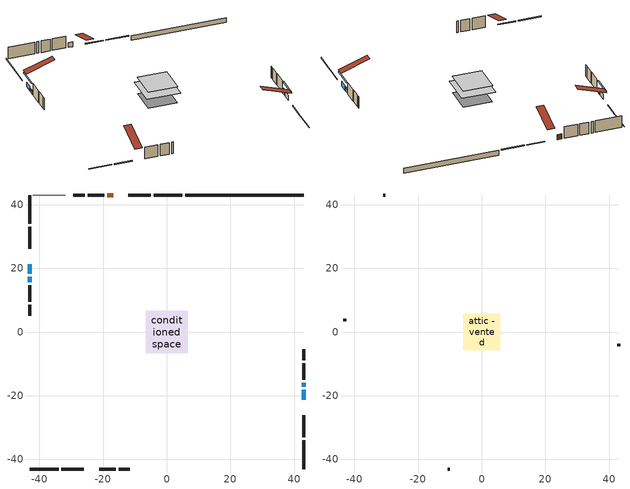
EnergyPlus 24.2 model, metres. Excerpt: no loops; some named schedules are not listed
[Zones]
conditioned space
 floor outside (Floor1 construction): -1.18,-1.18 -1.18,1.18 1.18,1.18 1.18,-1.18 z0.15
 floor adiabatic (AdiabaticFloorConstruction): -6.63,-6.63 -6.63,6.63 6.63,6.63 6.63,-6.63 z2.59
 floor foundation (Slab1 construction): -5.66,-5.66 -5.66,5.66 5.66,5.66 5.66,-5.66 z-1.89
 wall outside (RimJoist1 construction): 4.91,43.02 -4.12,43.02 / -43.02,-43.02 -33.99,-43.02 / -43.02,43.02 -43.02,33.99 / 43.02,-43.02 43.02,-33.99 z0.15:0.45
 wall outside (RimJoist2 construction): -5.05,43.02 -12.02,43.02 / -33.06,-43.02 -26.09,-43.02 / -43.02,33.06 -43.02,26.09 / 43.02,-33.06 43.02,-26.09 z0.15:0.45
 wall outside (AdiabaticWallConstruction 1): -16.85,43.02 -18.72,43.02 z0.15:2.18
 wall outside (AdiabaticWallConstruction): 43.02,-21.26 43.02,-18.15 z0.15:2.2; -43.02,21.26 -43.02,18.28 z0.15:2.11; 43.02,-17.22 43.02,-15.95 z0.15:1.83; -43.02,17.36 -43.02,15.63 z0.15:1.29
 wall outside (Wall1 construction): -19.65,43.02 -24.86,43.02 / -21.26,-43.02 -16.05,-43.02 / -43.02,14.7 -43.02,9.49 / 43.02,-15.02 43.02,-9.81 z0.15:5.03
 wall outside (Wall2 construction): -25.78,43.02 -29.31,43.02 / -15.12,-43.02 -11.59,-43.02 / -43.02,8.56 -43.02,5.04 / 43.02,-8.88 43.02,-5.35 z0.15:5.03
 wall foundation (FoundationWall1 construction): 43.02,43.02 5.84,43.02 z-1.89:0.15
 wall adiabatic (Wall4 construction): -31.85,43.02 -42.1,43.02 z0.15:5.03
 window (WindowConstruction): 43.02,-21.26 43.02,-18.15 z0.15:2.2
 window (WindowConstruction 1): -43.02,21.26 -43.02,18.28 z0.15:2.11
 window (WindowConstruction 2): 43.02,-17.22 43.02,-15.95 z0.15:1.83
 window (WindowConstruction 3): -43.02,17.36 -43.02,15.63 z0.15:1.29
 door (Door): -16.86,43.02 -18.72,43.02 z0.15:2.18
 ceiling adiabatic (AdiabaticFloorConstruction): 6.63,-6.63 6.63,6.63 -6.63,6.63 -6.63,-6.63 z2.59
attic - vented
 floor to conditioned space (Floor2 construction Reversed): -5.79,-5.79 -5.79,5.79 5.79,5.79 5.79,-5.79 z5.03
 wall outside (Wall3 construction): -30.24,43.02 -30.92,43.02 / -10.67,-43.02 -9.99,-43.02 / -43.02,4.11 -43.02,3.43 / 43.02,-4.42 43.02,-3.75 z0.15:5.03
 roof outside (Roof1 construction): -15.93,43.02,5.03 -15.93,31.74,8.79 -12.95,31.74,8.79 -12.95,43.02,5.03; -22.19,-43.02,5.03 -22.19,-31.74,8.79 -25.16,-31.74,8.79 -25.16,-43.02,5.03; -43.02,22.19,5.03 -31.74,22.19,8.79 -31.74,25.16,8.79 -43.02,25.16,5.03; 43.02,-22.19,5.03 31.74,-22.19,8.79 31.74,-25.16,8.79 43.02,-25.16,5.03
shading: 43.02,-15.51 43.02,-23.9 43.44,-23.9 43.44,-15.51 z4.84; -43.02,15.65 -43.02,23.9 -43.44,23.9 -43.44,15.65 z4.75; 43.02,-15.75 43.02,-17.42 43.44,-17.42 43.44,-15.75 z2.03; -43.02,15.43 -43.02,17.56 -43.44,17.56 -43.44,15.43 z1.49
[Building]
Building 1: Terrain=Suburbs
[Site:Location]
Brandon AP_MB: Latitude {deg}=49.91; Longitude {deg}=-99.95; Time Zone {hr}=-6; Elevation {m}=409; Keep Site Location Information=Yes
[Site:GroundTemperature:Shallow]
-3.6548, -6.30175, -6.51373, -5.25761, -0.215017, 4.80409, 9.15538, 11.9118, 12.146, 9.9041, 5.66376, 0.798623
[Site:WaterMainsTemperature]
Calculation Method=Schedule; Temperature Schedule=mains temperature schedule
[Material] Roughness=Rough; Thermal Absorptance=0.9
Name | Thickness {m} | Conductivity {W/m-K} | Density {kg/m3} | Specific Heat {J/kg-K} | Solar Absorptance | Visible Absorptance
asphalt or fiberglass shingles | 0.00635 | 0.162714 | 1121.4 | 1465.45 | 0.84 | 0.84
ceiling loosefill ins | 0.169333 | 0.0480833 | 16.02 | 1046.75 | 0.7 | 0.7
ceiling stud and cavity | 0.1397 | 0.0878596 | 65.682 | 1177.47 | 0.7 | 0.7
concrete 4.0 in. | 0.1016 | 1.803125 | 2242.8 | 837.4 | 0.7 | 0.7
concrete 8.0 in. | 0.2032 | 1.803125 | 2242.8 | 837.4 | 0.7 | 0.7
door material | 0.04445 | 0.053851 | 512.64 | 1214.23 | 0.7 | 0.7
floor covering | 0.0127 | 0.0433444 | 54.468 | 1339.84 | 0.6 | 0.6
floor rigid ins; rim joist rigid ins 1; wall rigid ins 1 | 0.051816 | 0.029427 | 32.04 | 1214.23 | 0.7 | 0.7
floor rigid ins 1; wall rigid ins 3 | 0.512978 | 0.029427 | 32.04 | 1214.23 | 0.7 | 0.7
floor stud and cavity | 0.1397 | 0.0879381 | 92.3553 | 1139.71 | 0.7 | 0.7
floor stud and cavity 1 | 0.1397 | 1.75129 | 37.0049 | 1207.88 | 0.7 | 0.7
furniture material conditioned space 1 | 0.1524 | 0.115458 | 640.8 | 1214.23 | 0.6 | 0.6
gypsum board | 0.0127 | 0.160291 | 801 | 837.4 | 0.6 | 0.6
osb sheathing 0.5 in. | 0.0127 | 0.115458 | 512.64 | 1214.23 | 0.7 | 0.7
osb sheathing 0.75 in. | 0.01905 | 0.115458 | 512.64 | 1214.23 | 0.7 | 0.7
osb sheathing 2.0 in. | 0.0508 | 0.115458 | 512.64 | 1214.23 | 0.7 | 0.7
rim joist rigid ins; wall rigid ins | 0.103632 | 0.029427 | 32.04 | 1214.23 | 0.7 | 0.7
rim joist stud and cavity | 0.0508 | 0.0617007 | 125.044 | 1163.47 | 0.6 | 0.6
rim joist stud and cavity 1 | 0.0508 | 0.0402607 | 125.044 | 1163.47 | 0.6 | 0.6
wall rigid ins 2 | 0.103632 | 0.029427 | 32.04 | 1214.23 | 0.4 | 0.4
wall stud and cavity | 0.1397 | 0.661202 | 139.0536 | 1170.24 | 0.7 | 0.7
wall stud and cavity 1 | 0.1397 | 0.0716049 | 139.0536 | 1170.24 | 0.7 | 0.7
wall stud and cavity 2 | 0.0889 | 6.1454 | 50.32683 | 1063.81 | 0.6 | 0.6
wall stud and cavity 3 | 0.1397 | 0.373292 | 139.0536 | 1170.24 | 0.7 | 0.7
wall stud and cavity 4 | 0.0889 | 0.380278 | 52.3479 | 1209.89 | 0.7 | 0.7
wall stud and cavity 5 | 0.0889 | 0.391764 | 83.0341 | 1211.67 | 0.7 | 0.7
wood siding | 0.0254 | 0.102417 | 544.68 | 1172.36 | 0.4 | 0.4
wood siding 1 | 0.00254 | 0.102417 | 544.68 | 1172.36 | 0.4 | 0.4
wood siding 2; wood siding 3; wood siding 4 | 0.0254 | 0.102417 | 544.68 | 1172.36 | 0.7 | 0.7
[WindowMaterial:SimpleGlazingSystem]
Name | U-Factor {W/m2-K} | Solar Heat Gain Coefficient
WindowMaterial | 2.88953 | 0.69
WindowMaterial 1 | 2.89237 | 0.69
WindowMaterial 2 | 2.90486 | 0.68
WindowMaterial 3 | 2.94291 | 0.64
[Construction]
AdiabaticFloorConstruction: floor stud and cavity 1, floor rigid ins 1, osb sheathing 0.75 in., floor covering
AdiabaticWallConstruction: wood siding 3, wall rigid ins 3, wall stud and cavity 4, gypsum board
AdiabaticWallConstruction 1: wood siding 4, wall rigid ins 3, wall stud and cavity 4, gypsum board
Door: door material
Floor1 construction: floor stud and cavity, floor rigid ins, osb sheathing 0.75 in., floor covering
Floor2 construction Reversed: gypsum board, ceiling stud and cavity, ceiling loosefill ins
FoundationWall1 construction: concrete 8.0 in.
furniture construction conditioned space 1: furniture material conditioned space 1
PartitionWallConstruction: gypsum board, wall stud and cavity 5, gypsum board
RimJoist1 construction: wood siding 2, rim joist rigid ins, osb sheathing 2.0 in., rim joist stud and cavity
RimJoist2 construction: wood siding 2, rim joist rigid ins 1, osb sheathing 2.0 in., rim joist stud and cavity 1
Roof1 construction: asphalt or fiberglass shingles
Slab1 construction: concrete 4.0 in.
Wall1 construction: wood siding, wall rigid ins, osb sheathing 0.5 in., wall stud and cavity, gypsum board
Wall2 construction: wood siding, wall rigid ins 1, osb sheathing 0.5 in., wall stud and cavity 1, gypsum board
Wall3 construction: wood siding 1, wall stud and cavity 2
Wall4 construction: wall rigid ins 2, osb sheathing 0.5 in., wall stud and cavity 3, gypsum board
WindowConstruction: WindowMaterial
WindowConstruction 1: WindowMaterial 1
WindowConstruction 2: WindowMaterial 2
WindowConstruction 3: WindowMaterial 3
[Zone] Multiplier=1; Part of Total Floor Area=Yes
Name | Volume {m3}
attic - vented | 81.9732
conditioned space | 760.5
[Space]
Name | Zone | Volume {m3}
attic - vented 1 | attic - vented | 81.9732
conditioned space 1 | conditioned space | 760.5
[ZoneInfiltration:EffectiveLeakageArea]
infil attic - vented 1: Zone or Space=attic - vented 1; Schedule=Always On Discrete; Effective Air Leakage Area {cm2}=4537.69; Stack Coefficient=0.000600704; Wind Coefficient=1.65596e-05
[ZoneMixing]
whole house fan mix: Zone or Space=attic - vented; Schedule=Always On Continuous; Design Flow Rate Calculation Method=Flow/Zone; Design Flow Rate {m3/s}=0; Source Zone or Space=conditioned space
[SurfaceProperty:ExposedFoundationPerimeter]
Slab1: Exposed Perimeter Calculation Method=TotalExposedPerimeter; Total Exposed Perimeter {m}=37.186
[InternalMass] Zone or ZoneList=conditioned space; Space or SpaceList=conditioned space 1
Name | Construction | Surface Area {m2}
furniture mass conditioned space 1 | furniture construction conditioned space 1 | 123.916
partition wall mass | PartitionWallConstruction | 309.79
[Lights]
interior lighting: Zone or ZoneList or Space or SpaceList=conditioned space 1; Schedule=interior lighting schedule; Design Level Calculation Method=LightingLevel; Lighting Level {W}=343.2; Return Air Fraction=0; Fraction Radiant=0.6; Fraction Visible=0.2; Fraction Replaceable=1
[People]
occupants: Zone or ZoneList or Space or SpaceList=conditioned space 1; Number of People Schedule=occupants schedule; Number of People Calculation Method=People; Number of People=3; Fraction Radiant=0.314171; Sensible Heat Fraction=0.56303; Activity Level Schedule=occupants activity schedule; Carbon Dioxide Generation Rate {m3/s-W}=0; Enable ASHRAE 55 Comfort Warnings=No; Mean Radiant Temperature Calculation Type=EnclosureAveraged
[ElectricEquipment] Zone or ZoneList or Space or SpaceList=conditioned space 1; Design Level Calculation Method=EquipmentLevel
Name | Schedule | Design Level {W} | Fraction Latent | Fraction Radiant | Fraction Lost
clothes dryer | clothes dryer schedule | 140.772 | 0.015 | 0.081 | 0.85
clothes washer | clothes washer schedule | 32.1985 | 0.03 | 0.162 | 0.7
cooking range | cooking range schedule | 208.969 | 0.08 | 0.432 | 0.2
dishwasher | dishwasher schedule | 66.8632 | 0.3 | 0.18 | 0.4
fridge | fridge schedule | 72.9452 | 0 | 0.6 | 0
mech vent house fan | mech vent house fan schedule | 125 | 0 | 0 | 1
mech vent house fan cfis | mech vent house fan cfis schedule | 0 | 0 | 0 | 0
misc plug loads | misc plug loads schedule | 494.7 | 0.045 | 0.513 | 0.1
whole house fan | Always On Discrete | 0 | 0 | 0 | 1
[OtherEquipment] Zone or ZoneList or Space or SpaceList=conditioned space 1; Design Level Calculation Method=EquipmentLevel
Name | Fuel Type | Schedule | Design Level {W} | Fraction Latent | Fraction Radiant | Fraction Lost
clothes dryer 1 | Electricity | clothes dryer schedule | 0 | 0.015 | 0.081 | 0.85
cooking range 1 | Electricity | cooking range schedule | 0 | 0.08 | 0.432 | 0.2
general water use latent | None | general water use schedule | 59.3978 | 1 | 0 | 0
general water use sensible | None | general water use schedule | -58.539 | 0 | 0.6 | 0
mech vent house fan latent load | None | Always On Discrete | 0 | 1 | 0 | 0
mech vent house fan sensible load | None | Always On Discrete | 0 | 0 | 0 | 0
water heater energy adjustment1 | Electricity | Always On Discrete | 0.01 | 0 | 0 | 1
[ZoneInfiltration:DesignFlowRate] Zone or ZoneList or Space or SpaceList=conditioned space 1; Schedule=Always On Discrete; Design Flow Rate Calculation Method=Flow/Zone; Design Flow Rate {m3/s}=0
infil flow; natural vent flow; whole house fan flow
[ZoneControl:Thermostat]
conditioned space Thermostat: Zone or ZoneList=conditioned space; Control Type Schedule=conditioned space Thermostat Schedule; Control 1=conditioned space temperature setpoint; Temperature Difference Between Cutout And Setpoint {deltaC}=0
[ZoneHVAC:Baseboard:Convective:Electric]
electric baseboard: Availability Schedule=Always On Discrete; Heating Design Capacity {W}=19593; Efficiency=1
[Zone equipment]
conditioned space: electric baseboard
[Foundation:Kiva]
Foundation Kiva 1: Initial Indoor Air Temperature {C}=21; Wall Height Above Grade {m}=0.149992; Wall Depth Below Slab {m}=0.2032
[Foundation:Kiva:Settings]
Soil Conductivity {W/m-K}=0.849921; Soil Density {kg/m3}=1842.3; Soil Specific Heat {J/kg-K}=418.7; Ground Solar Absorptivity=0.9; Ground Thermal Absorptivity=0.9; Ground Surface Roughness {m}=0.03; Far-Field Width {m}=40; Deep-Ground Boundary Condition=ZeroFlux; Deep-Ground Depth {m}=40; Minimum Cell Dimension {m}=0.2; Maximum Cell Growth Coefficient=3; Simulation Timestep=Timestep
[Exterior:Lights]
exterior lighting: Schedule=exterior lighting schedule; Design Level {W}=75.6
[EnergyManagementSystem:GlobalVariable]
infil_program_Qfan
infil_program_Qinf
natural_vent_program_Qnv
natural_vent_program_Qwhf
[EnergyManagementSystem:Sensor]
Name | Output:Variable or Output:Meter Index Key | Output:Variable or Output:Meter
airflow_gain | infil flow | Infiltration Sensible Heat Gain Energy
airflow_gain_1 | natural vent flow | Infiltration Sensible Heat Gain Energy
airflow_gain_2 | whole house fan flow | Infiltration Sensible Heat Gain Energy
airflow_loss | infil flow | Infiltration Sensible Heat Loss Energy
airflow_loss_1 | natural vent flow | Infiltration Sensible Heat Loss Energy
airflow_loss_2 | whole house fan flow | Infiltration Sensible Heat Loss Energy
clg_load_cond |  | Cooling:EnergyTransfer:Zone:CONDITIONED SPACE
clg_sp_s; clg_sp_s_1 | cooling setpoint | Schedule Value
clothes_dryer_exhaust_0_sch_s | clothes dryer exhaust 0 schedule | Schedule Value
conditioned_space_clg_unmet_s | conditioned space | Zone Cooling Setpoint Not Met Time
conditioned_space_htg_unmet_s | conditioned space | Zone Heating Setpoint Not Met Time
cool_season | cooling season schedule | Schedule Value
fridge_tin_s | conditioned space | Zone Mean Air Temperature
htg_load_cond |  | Heating:EnergyTransfer:Zone:CONDITIONED SPACE
htg_sp_s; htg_sp_s_1 | heating setpoint | Schedule Value
ig_ee_conv | clothes dryer | Electric Equipment Convective Heating Energy
ig_ee_conv_2 | cooking range | Electric Equipment Convective Heating Energy
ig_ee_conv_4 | fridge | Electric Equipment Convective Heating Energy
ig_ee_conv_5 | misc plug loads | Electric Equipment Convective Heating Energy
ig_ee_conv_6 | whole house fan | Electric Equipment Convective Heating Energy
ig_ee_rad | clothes dryer | Electric Equipment Radiant Heating Energy
ig_ee_rad_2 | cooking range | Electric Equipment Radiant Heating Energy
ig_ee_rad_4 | fridge | Electric Equipment Radiant Heating Energy
ig_ee_rad_5 | misc plug loads | Electric Equipment Radiant Heating Energy
ig_ee_rad_6 | whole house fan | Electric Equipment Radiant Heating Energy
ig_lgt_conv | interior lighting | Lights Convective Heating Energy
ig_lgt_rad | interior lighting | Lights Radiant Heating Energy
ig_lgt_vis | interior lighting | Lights Visible Radiation Heating Energy
ig_oe_conv | clothes dryer 1 | Other Equipment Convective Heating Energy
ig_oe_conv_1 | cooking range 1 | Other Equipment Convective Heating Energy
ig_oe_conv_2 | general water use latent | Other Equipment Convective Heating Energy
ig_oe_conv_3 | general water use sensible | Other Equipment Convective Heating Energy
ig_oe_conv_4 | water heater energy adjustment1 | Other Equipment Convective Heating Energy
ig_oe_rad | clothes dryer 1 | Other Equipment Radiant Heating Energy
ig_oe_rad_1 | cooking range 1 | Other Equipment Radiant Heating Energy
ig_oe_rad_2 | general water use latent | Other Equipment Radiant Heating Energy
ig_oe_rad_3 | general water use sensible | Other Equipment Radiant Heating Energy
ig_oe_rad_4 | water heater energy adjustment1 | Other Equipment Radiant Heating Energy
ig_ppl_conv | occupants | People Convective Heating Energy
ig_ppl_rad | occupants | People Radiant Heating Energy
im_conv | furniture mass conditioned space 1 | Surface Inside Face Convection Heat Gain Energy
im_conv_1 | partition wall mass | Surface Inside Face Convection Heat Gain Energy
im_ig | furniture mass conditioned space 1 | Surface Inside Face Internal Gains Radiation Heat Gain Energy
im_ig_1 | partition wall mass | Surface Inside Face Internal Gains Radiation Heat Gain Energy
im_lgt | furniture mass conditioned space 1 | Surface Inside Face Lights Radiation Heat Gain Energy
im_lgt_1 | partition wall mass | Surface Inside Face Lights Radiation Heat Gain Energy
im_sol | furniture mass conditioned space 1 | Surface Inside Face Solar Radiation Heat Gain Energy
im_sol_1 | partition wall mass | Surface Inside Face Solar Radiation Heat Gain Energy
im_surf | furniture mass conditioned space 1 | Surface Inside Face Net Surface Thermal Radiation Heat Gain Energy
im_surf_1 | partition wall mass | Surface Inside Face Net Surface Thermal Radiation Heat Gain Energy
mv_conv | mech vent house fan | Electric Equipment Convective Heating Energy
mv_conv_1 | mech vent house fan cfis | Electric Equipment Convective Heating Energy
mv_conv_2 | mech vent house fan latent load | Other Equipment Convective Heating Energy
mv_conv_3 | mech vent house fan sensible load | Other Equipment Convective Heating Energy
mv_rad | mech vent house fan | Electric Equipment Radiant Heating Energy
mv_rad_1 | mech vent house fan cfis | Electric Equipment Radiant Heating Energy
mv_rad_2 | mech vent house fan latent load | Other Equipment Radiant Heating Energy
mv_rad_3 | mech vent house fan sensible load | Other Equipment Radiant Heating Energy
natural_vent_s | natural vent schedule | Schedule Value
out_pb_s |  | Site Outdoor Air Barometric Pressure
out_wt_s |  | Site Outdoor Air Humidity Ratio
site_vw_s |  | Site Wind Speed
ss_back_out | Window1 | Surface Window Shortwave from Zone Back Out Window Heat Transfer Rate
ss_back_out_1 | Window3 | Surface Window Shortwave from Zone Back Out Window Heat Transfer Rate
ss_back_out_2 | Window5 | Surface Window Shortwave from Zone Back Out Window Heat Transfer Rate
ss_back_out_3 | Window6 | Surface Window Shortwave from Zone Back Out Window Heat Transfer Rate
ss_conv | Door1 | Surface Inside Face Convection Heat Gain Energy
ss_conv_1 | Window1 | Surface Inside Face Convection Heat Gain Energy
ss_conv_2 | Window3 | Surface Inside Face Convection Heat Gain Energy
ss_conv_3 | Window5 | Surface Inside Face Convection Heat Gain Energy
ss_conv_4 | Window6 | Surface Inside Face Convection Heat Gain Energy
ss_ig | Door1 | Surface Inside Face Internal Gains Radiation Heat Gain Energy
ss_ig_1 | Window1 | Surface Inside Face Internal Gains Radiation Heat Gain Energy
ss_ig_2 | Window3 | Surface Inside Face Internal Gains Radiation Heat Gain Energy
ss_ig_3 | Window5 | Surface Inside Face Internal Gains Radiation Heat Gain Energy
ss_ig_4 | Window6 | Surface Inside Face Internal Gains Radiation Heat Gain Energy
ss_lgt | Door1 | Surface Inside Face Lights Radiation Heat Gain Energy
ss_sol | Door1 | Surface Inside Face Solar Radiation Heat Gain Energy
ss_surf | Door1 | Surface Inside Face Net Surface Thermal Radiation Heat Gain Energy
ss_surf_1 | Window1 | Surface Inside Face Net Surface Thermal Radiation Heat Gain Energy
ss_surf_2 | Window3 | Surface Inside Face Net Surface Thermal Radiation Heat Gain Energy
ss_surf_3 | Window5 | Surface Inside Face Net Surface Thermal Radiation Heat Gain Energy
ss_surf_4 | Window6 | Surface Inside Face Net Surface Thermal Radiation Heat Gain Energy
ss_trans_in | Window1 | Surface Window Transmitted Solar Radiation Rate
ss_trans_in_1 | Window3 | Surface Window Transmitted Solar Radiation Rate
ss_trans_in_2 | Window5 | Surface Window Transmitted Solar Radiation Rate
ss_trans_in_3 | Window6 | Surface Window Transmitted Solar Radiation Rate
ss_trans_out | Window1 | Surface Inside Face Initial Transmitted Diffuse Transmitted Out Window Solar Radiation Rate
ss_trans_out_1 | Window3 | Surface Inside Face Initial Transmitted Diffuse Transmitted Out Window Solar Radiation Rate
ss_trans_out_2 | Window5 | Surface Inside Face Initial Transmitted Diffuse Transmitted Out Window Solar Radiation Rate
ss_trans_out_3 | Window6 | Surface Inside Face Initial Transmitted Diffuse Transmitted Out Window Solar Radiation Rate
s_conv | Floor1 | Surface Inside Face Convection Heat Gain Energy
s_conv_1 | Floor2 | Surface Inside Face Convection Heat Gain Energy
s_conv_10 | RimJoist2:180 | Surface Inside Face Convection Heat Gain Energy
s_conv_11 | RimJoist2:270 | Surface Inside Face Convection Heat Gain Energy
s_conv_12 | RimJoist2:90 | Surface Inside Face Convection Heat Gain Energy
s_conv_13 | Slab1 | Surface Inside Face Convection Heat Gain Energy
s_conv_14 | Wall1:0 | Surface Inside Face Convection Heat Gain Energy
s_conv_15 | Wall1:180 | Surface Inside Face Convection Heat Gain Energy
s_conv_16 | Wall1:270 | Surface Inside Face Convection Heat Gain Energy
s_conv_17 | Wall1:90 | Surface Inside Face Convection Heat Gain Energy
s_conv_18 | Wall2:0 | Surface Inside Face Convection Heat Gain Energy
s_conv_19 | Wall2:180 | Surface Inside Face Convection Heat Gain Energy
s_conv_2 | FoundationWall1 | Surface Inside Face Convection Heat Gain Energy
s_conv_20 | Wall2:270 | Surface Inside Face Convection Heat Gain Energy
s_conv_21 | Wall2:90 | Surface Inside Face Convection Heat Gain Energy
s_conv_22 | Wall4 | Surface Inside Face Convection Heat Gain Energy
s_conv_3 | inferred conditioned ceiling | Surface Inside Face Convection Heat Gain Energy
s_conv_4 | inferred conditioned floor | Surface Inside Face Convection Heat Gain Energy
s_conv_5 | RimJoist1:0 | Surface Inside Face Convection Heat Gain Energy
s_conv_6 | RimJoist1:180 | Surface Inside Face Convection Heat Gain Energy
s_conv_7 | RimJoist1:270 | Surface Inside Face Convection Heat Gain Energy
s_conv_8 | RimJoist1:90 | Surface Inside Face Convection Heat Gain Energy
s_conv_9 | RimJoist2:0 | Surface Inside Face Convection Heat Gain Energy
s_ig | Floor1 | Surface Inside Face Internal Gains Radiation Heat Gain Energy
s_ig_1 | Floor2 | Surface Inside Face Internal Gains Radiation Heat Gain Energy
s_ig_10 | RimJoist2:180 | Surface Inside Face Internal Gains Radiation Heat Gain Energy
s_ig_11 | RimJoist2:270 | Surface Inside Face Internal Gains Radiation Heat Gain Energy
s_ig_12 | RimJoist2:90 | Surface Inside Face Internal Gains Radiation Heat Gain Energy
s_ig_13 | Slab1 | Surface Inside Face Internal Gains Radiation Heat Gain Energy
s_ig_14 | Wall1:0 | Surface Inside Face Internal Gains Radiation Heat Gain Energy
s_ig_15 | Wall1:180 | Surface Inside Face Internal Gains Radiation Heat Gain Energy
s_ig_16 | Wall1:270 | Surface Inside Face Internal Gains Radiation Heat Gain Energy
s_ig_17 | Wall1:90 | Surface Inside Face Internal Gains Radiation Heat Gain Energy
s_ig_18 | Wall2:0 | Surface Inside Face Internal Gains Radiation Heat Gain Energy
s_ig_19 | Wall2:180 | Surface Inside Face Internal Gains Radiation Heat Gain Energy
s_ig_2 | FoundationWall1 | Surface Inside Face Internal Gains Radiation Heat Gain Energy
s_ig_20 | Wall2:270 | Surface Inside Face Internal Gains Radiation Heat Gain Energy
s_ig_21 | Wall2:90 | Surface Inside Face Internal Gains Radiation Heat Gain Energy
s_ig_22 | Wall4 | Surface Inside Face Internal Gains Radiation Heat Gain Energy
s_ig_3 | inferred conditioned ceiling | Surface Inside Face Internal Gains Radiation Heat Gain Energy
s_ig_4 | inferred conditioned floor | Surface Inside Face Internal Gains Radiation Heat Gain Energy
s_ig_5 | RimJoist1:0 | Surface Inside Face Internal Gains Radiation Heat Gain Energy
s_ig_6 | RimJoist1:180 | Surface Inside Face Internal Gains Radiation Heat Gain Energy
s_ig_7 | RimJoist1:270 | Surface Inside Face Internal Gains Radiation Heat Gain Energy
s_ig_8 | RimJoist1:90 | Surface Inside Face Internal Gains Radiation Heat Gain Energy
s_ig_9 | RimJoist2:0 | Surface Inside Face Internal Gains Radiation Heat Gain Energy
s_lgt | Floor1 | Surface Inside Face Lights Radiation Heat Gain Energy
s_lgt_1 | Floor2 | Surface Inside Face Lights Radiation Heat Gain Energy
s_lgt_10 | RimJoist2:180 | Surface Inside Face Lights Radiation Heat Gain Energy
s_lgt_11 | RimJoist2:270 | Surface Inside Face Lights Radiation Heat Gain Energy
s_lgt_12 | RimJoist2:90 | Surface Inside Face Lights Radiation Heat Gain Energy
s_lgt_13 | Slab1 | Surface Inside Face Lights Radiation Heat Gain Energy
s_lgt_14 | Wall1:0 | Surface Inside Face Lights Radiation Heat Gain Energy
s_lgt_15 | Wall1:180 | Surface Inside Face Lights Radiation Heat Gain Energy
s_lgt_16 | Wall1:270 | Surface Inside Face Lights Radiation Heat Gain Energy
s_lgt_17 | Wall1:90 | Surface Inside Face Lights Radiation Heat Gain Energy
s_lgt_18 | Wall2:0 | Surface Inside Face Lights Radiation Heat Gain Energy
s_lgt_19 | Wall2:180 | Surface Inside Face Lights Radiation Heat Gain Energy
s_lgt_2 | FoundationWall1 | Surface Inside Face Lights Radiation Heat Gain Energy
s_lgt_20 | Wall2:270 | Surface Inside Face Lights Radiation Heat Gain Energy
s_lgt_21 | Wall2:90 | Surface Inside Face Lights Radiation Heat Gain Energy
s_lgt_22 | Wall4 | Surface Inside Face Lights Radiation Heat Gain Energy
s_lgt_3 | inferred conditioned ceiling | Surface Inside Face Lights Radiation Heat Gain Energy
s_lgt_4 | inferred conditioned floor | Surface Inside Face Lights Radiation Heat Gain Energy
s_lgt_5 | RimJoist1:0 | Surface Inside Face Lights Radiation Heat Gain Energy
s_lgt_6 | RimJoist1:180 | Surface Inside Face Lights Radiation Heat Gain Energy
s_lgt_7 | RimJoist1:270 | Surface Inside Face Lights Radiation Heat Gain Energy
s_lgt_8 | RimJoist1:90 | Surface Inside Face Lights Radiation Heat Gain Energy
s_lgt_9 | RimJoist2:0 | Surface Inside Face Lights Radiation Heat Gain Energy
s_sol | Floor1 | Surface Inside Face Solar Radiation Heat Gain Energy
s_sol_1 | Floor2 | Surface Inside Face Solar Radiation Heat Gain Energy
s_sol_10 | RimJoist2:180 | Surface Inside Face Solar Radiation Heat Gain Energy
s_sol_11 | RimJoist2:270 | Surface Inside Face Solar Radiation Heat Gain Energy
s_sol_12 | RimJoist2:90 | Surface Inside Face Solar Radiation Heat Gain Energy
s_sol_13 | Slab1 | Surface Inside Face Solar Radiation Heat Gain Energy
s_sol_14 | Wall1:0 | Surface Inside Face Solar Radiation Heat Gain Energy
s_sol_15 | Wall1:180 | Surface Inside Face Solar Radiation Heat Gain Energy
s_sol_16 | Wall1:270 | Surface Inside Face Solar Radiation Heat Gain Energy
s_sol_17 | Wall1:90 | Surface Inside Face Solar Radiation Heat Gain Energy
s_sol_18 | Wall2:0 | Surface Inside Face Solar Radiation Heat Gain Energy
s_sol_19 | Wall2:180 | Surface Inside Face Solar Radiation Heat Gain Energy
s_sol_2 | FoundationWall1 | Surface Inside Face Solar Radiation Heat Gain Energy
